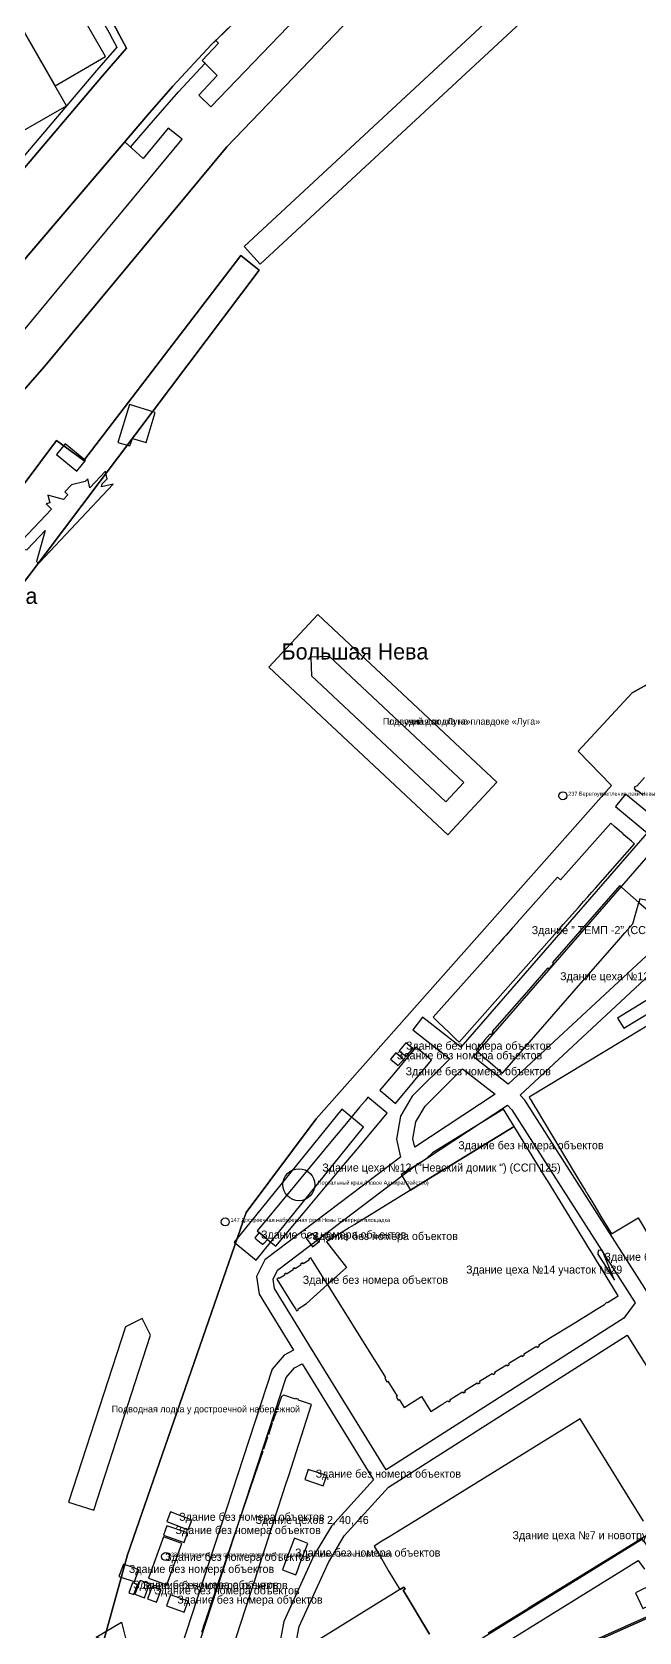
# Model space of a CAD drawing. Extents: x -1571 to 863, y -881 to 2148.
# Drawn here: x -344 to -116, y 1135 to 1735 of the extents above; entities that cross this region are included whole.
import ezdxf

# ---------------------------------------------------------------- set-up
doc = ezdxf.new("R2010")
doc.units = 0
for name, color, linetype in [('AREAS', 62, 'CONTINUOUS'), ('BUILDINGS_CONTEXT', 9, 'CONTINUOUS'), ('BUILDINGS_SHIPYARD', 6, 'CONTINUOUS'), ('CRANES', 2, 'CONTINUOUS'), ('DOCKS', 150, 'CONTINUOUS'), ('FENCE', 1, 'CONTINUOUS'), ('LABELS', 7, 'CONTINUOUS'), ('LAND_EDGE', 8, 'CONTINUOUS'), ('RAILS', 30, 'CONTINUOUS'), ('ROADS_CITY', 8, 'CONTINUOUS'), ('ROADS_INTERNAL', 250, 'CONTINUOUS'), ('SIDEWALKS', 9, 'CONTINUOUS'), ('VESSELS', 140, 'CONTINUOUS'), ('WATER', 5, 'CONTINUOUS'), ('ZONE_SHIPYARD', 1, 'CONTINUOUS')]:
    doc.layers.add(name, color=color, linetype=linetype)

msp = doc.modelspace()

# ---------------------------------------------------------------- linework, layer by layer
at = {"layer": 'AREAS'}
for points in [[(-281, 1711.5), (-276.6, 1707.2), (-170.6, 1817.3), (-178.628, 1825.422), (-274.733, 1732.033), (-273.7, 1731), (-279.8, 1724.6), (-274.2, 1718.9)], [(-398.504, 1589.149), (-390.3, 1582.2), (-393.7, 1578.4), (-387.8, 1573.8), (-287.3, 1695.1), (-292.5, 1699.2), (-301.9, 1687.8), (-308.879, 1694.101)]]:
    msp.add_lwpolyline(points, close=True, dxfattribs=at)
at = {"layer": 'BUILDINGS_CONTEXT'}
for points in [[(-316.1, 1726), (-342.8, 1772.5), (-361.7, 1761.6), (-335, 1715.1)], [(-369.8, 1685.2), (-330.7, 1707.6), (-361.7, 1761.6), (-400.8, 1739.2)], [(-306, 1582.9), (-300.8, 1581.4), (-297.4, 1592.6), (-307.1, 1595.6), (-311.4, 1581.4), (-306.9, 1580.1)], [(-323.6, 1574.6), (-331.2, 1580.8), (-334.438, 1576.831), (-326.838, 1570.631)], [(-346.5, 1541.1), (-345.4, 1541.3), (-338.7, 1548.4), (-342, 1536.7), (-341.4, 1536.2), (-340.9, 1536.3), (-313.2, 1565.7), (-317.6, 1564.7), (-317.3, 1565.8), (-315.4, 1567.7), (-316.1, 1570.6), (-321.9, 1564.4), (-322.7, 1567.7), (-323.7, 1566.7), (-328.8, 1565.5), (-331.3, 1562.8), (-330.2, 1561.7), (-331.8, 1560), (-337.7, 1561.6), (-337, 1558.7), (-338.3, 1558.4), (-336.3, 1556.4), (-347.3, 1544.7)]]:
    msp.add_lwpolyline(points, close=True, dxfattribs=at)
at = {"layer": 'BUILDINGS_SHIPYARD'}
for points in [[(-113.83, 1455.8), (-116.72, 1452.47), (-116.9, 1452.63), (-117.23, 1452.25), (-117.42, 1452.42), (-117.75, 1452.04), (-117.56, 1451.88), (-117.72, 1451.69), (-117.16, 1451.2), (-117.32, 1451.01), (-116.94, 1450.68), (-116.78, 1450.87), (-116.4, 1450.54), (-116.24, 1450.73), (-114.42, 1449.15)], [(-87.14, 1378.14), (-157.18, 1335.91), (-156.87, 1335.41), (-156.41, 1334.64), (-155.03, 1332.36), (-154.54, 1331.55), (-151.38, 1326.3), (-149.52, 1323.21), (-139.32, 1306.3), (-136.87, 1302.23), (-136.16, 1301.06), (-135.72, 1300.33), (-135.44, 1299.86), (-134.88, 1298.95), (-133.66, 1296.91), (-132.89, 1295.63), (-129.82, 1290.55), (-128.02, 1287.56), (-126.3, 1284.71), (-116.31, 1290.73), (-112.36, 1284.19)], [(-268.5, 1128.79), (-260.04, 1154.91), (-257.16, 1163.8), (-256.18, 1166.82), (-254.89, 1170.78), (-254.12, 1173.17), (-253.9, 1173.86), (-253.65, 1174.62), (-252.98, 1176.67), (-252.89, 1176.96), (-248.28, 1191.17), (-247.84, 1192.54), (-247.7, 1192.97), (-247.33, 1194.11), (-238.73, 1220.66), (-239.14, 1220.8), (-243.28, 1222.2), (-243.61, 1222.32), (-243.52, 1222.6), (-244.65, 1222.99), (-244.75, 1222.7), (-249.19, 1224.21), (-250.08, 1223.77), (-250.22, 1223.36), (-250.8, 1221.65), (-251.8, 1218.71), (-252.27, 1218.87), (-252.43, 1218.4), (-251.96, 1218.24), (-252.23, 1217.44), (-252.87, 1215.54), (-253.22, 1214.52), (-253.5, 1214.62), (-253.78, 1213.81), (-253.49, 1213.71), (-254.97, 1209.35), (-255.26, 1209.45), (-255.56, 1208.55), (-255.28, 1208.46), (-256.81, 1203.94), (-257.09, 1204.03), (-257.37, 1203.23), (-257.08, 1203.13), (-259.32, 1196.54), (-259.9, 1194.83), (-267.66, 1171.96), (-268.14, 1170.56), (-275.16, 1149.86), (-275.75, 1148.13), (-277.81, 1142.05), (-277.94, 1141.68), (-278.61, 1139.68), (-279.4, 1137.37), (-279.49, 1137.11), (-280.11, 1135.27)], [(-114.3, 1176.96), (-119.42, 1185.25), (-138.03, 1215.37), (-194.41, 1180.53), (-201.3, 1176.27), (-209.37, 1171.28), (-212.35, 1169.44), (-215.3, 1167.62), (-213.46, 1164.5), (-209.73, 1158.17), (-205.69, 1151.3), (-204.14, 1152.26), (-203.71, 1151.53), (-204.36, 1151.16), (-194.57, 1134.6)], [(-172.53, 1135.09), (-169.23, 1137.12), (-158.64, 1143.64), (-158.43, 1143.77), (-158.21, 1143.9), (-158, 1144.03), (-157.79, 1144.16), (-157.34, 1144.44), (-111.59, 1172.59)], [(-194.57, 1134.6), (-204.36, 1151.16), (-203.71, 1151.53), (-204.14, 1152.26), (-205.69, 1151.3), (-206.63, 1150.72), (-209.01, 1149.25), (-210.34, 1148.43), (-244.84, 1127.11)]]:
    msp.add_lwpolyline(points, dxfattribs=at)
for points in [[(-161.7, 1401.25), (-163.48, 1399.25), (-164.11, 1398.54), (-165.78, 1396.66), (-166.6, 1395.74), (-168.25, 1393.88), (-168.58, 1393.51), (-170.6, 1391.24), (-171.08, 1390.7), (-172.85, 1388.71), (-173.44, 1388.05), (-193.17, 1365.86), (-191.41, 1364.18), (-188.87, 1361.77), (-187.41, 1360.38), (-184.59, 1357.7), (-183.34, 1356.51), (-145.79, 1399.02), (-144.36, 1400.63), (-138.67, 1407.07), (-136.75, 1409.25), (-135.17, 1411.03), (-134.48, 1411.82), (-133.57, 1412.84), (-132.27, 1414.31), (-117.67, 1430.84), (-118.81, 1431.85), (-121.6, 1434.33), (-122.06, 1434.74), (-122.38, 1435.02), (-125.11, 1437.45), (-126.45, 1438.64), (-145.38, 1417.37), (-146.49, 1418.35), (-161.58, 1401.38)], [(-122.37, 1414.53), (-123.17, 1415.23), (-148.4, 1386.37), (-148.02, 1386.04), (-149.74, 1384.07), (-150.12, 1384.4), (-155.75, 1377.96), (-157.29, 1376.2), (-170.99, 1360.53), (-170.66, 1360.25), (-171.52, 1359.27), (-171.85, 1359.55), (-173.84, 1357.27), (-174.43, 1356.6), (-174.58, 1356.43), (-175.47, 1355.41), (-177.07, 1353.57), (-176.85, 1353.38), (-176.62, 1353.18), (-176.39, 1352.98), (-176.17, 1352.79), (-175.94, 1352.59), (-175.72, 1352.39), (-175.49, 1352.19), (-175.26, 1352), (-175.04, 1351.8), (-174.81, 1351.6), (-174.34, 1351.19), (-173.5, 1350.45), (-167.19, 1344.94), (-136.83, 1379.66), (-135.67, 1380.99), (-123.44, 1394.97), (-122.77, 1395.75), (-121.22, 1397.52), (-118.26, 1400.9), (-115.99, 1408.96)], [(-113.28, 1406.59), (-112.73, 1407.23), (-108.13, 1403.2), (-107.69, 1402.82), (-106.92, 1403.69), (-106.12, 1408.09), (-115.62, 1410.29), (-115.99, 1408.96)], [(-121.651, 1361.739), (-105.534, 1371.564), (-107.863, 1375.385), (-123.98, 1365.56)], [(-200.839, 1354.179), (-203.359, 1356.281), (-205.86, 1353.282), (-203.34, 1351.18)], [(-213.18, 1338.49), (-212.15, 1337.63), (-212, 1337.5), (-211.84, 1337.37), (-207.28, 1333.58), (-193.81, 1349.75), (-199.67, 1354.72), (-208.09, 1344.61)], [(-207.195, 1352.495), (-209.16, 1350.22), (-206.3, 1347.75), (-204.335, 1350.026)], [(-252.2, 1280.02), (-241.78, 1292.46), (-233.65, 1302.17), (-233.48, 1302.37), (-226.02, 1311.28), (-225.86, 1311.47), (-225.18, 1312.29), (-223.83, 1313.9), (-222.21, 1315.84), (-210.43, 1329.91), (-217.62, 1335.88), (-217.86, 1335.6), (-218.71, 1334.58), (-220.6, 1332.3), (-226.26, 1325.48), (-232.74, 1317.66), (-236.11, 1313.6), (-236.92, 1312.63), (-247.58, 1299.77), (-259.17, 1285.8), (-258.45, 1285.2), (-255.67, 1282.9), (-255.31, 1282.6), (-253.96, 1281.48)], [(-166.74, 1331.4), (-193.35, 1315.04), (-193.94, 1314.51), (-196.33, 1312.39), (-205.11, 1306.91), (-201.65, 1301.08), (-193.97, 1305.81), (-162.79, 1324.98)], [(-189.89, 1220.71), (-189.64, 1220.87), (-189.38, 1221.02), (-189.13, 1221.18), (-188.87, 1221.34), (-188.62, 1221.49), (-188.36, 1221.65), (-188.11, 1221.81), (-187.85, 1221.96), (-187.6, 1222.12), (-187.33, 1221.7), (-187.08, 1221.85), (-186.59, 1222.16), (-186.85, 1222.58), (-186.83, 1222.59), (-184.41, 1224.08), (-182.74, 1225.11), (-182.16, 1225.46), (-181.9, 1225.04), (-181.56, 1225.24), (-181.05, 1225.56), (-181.31, 1225.98), (-176.62, 1228.87), (-176.35, 1228.45), (-175.85, 1228.76), (-175.5, 1228.97), (-175.76, 1229.4), (-170.96, 1232.35), (-170.7, 1231.92), (-169.85, 1232.45), (-170.11, 1232.87), (-165.63, 1235.63), (-165.37, 1235.2), (-164.96, 1235.46), (-164.52, 1235.73), (-164.78, 1236.15), (-164.31, 1236.44), (-164.1, 1236.57), (-160.03, 1239.07), (-159.77, 1238.65), (-159.35, 1238.91), (-158.91, 1239.17), (-159.18, 1239.6), (-158.88, 1239.78), (-154.81, 1242.28), (-154.42, 1242.52), (-154.16, 1242.1), (-153.73, 1242.36), (-153.31, 1242.62), (-153.57, 1243.05), (-148.49, 1246.17), (-140.67, 1250.98), (-131.99, 1256.32), (-128.85, 1258.25), (-127.99, 1259.08), (-127.74, 1258.93), (-124.35, 1261.02), (-123.7, 1261.41), (-129.65, 1271.09), (-131.86, 1274.68), (-133.41, 1277.2), (-135.12, 1279.99), (-135.86, 1281.19), (-137.04, 1283.1), (-150.28, 1304.63), (-150.65, 1305.24), (-162.79, 1324.98), (-193.97, 1305.81), (-201.65, 1301.08), (-222.56, 1288.22), (-222.74, 1288.11), (-224.48, 1287.04), (-224.67, 1286.93), (-230.29, 1283.47), (-233.22, 1281.67), (-225.63, 1272.1), (-232.78, 1265.66), (-231.63, 1263.81), (-215.24, 1237.58), (-215.16, 1237.46), (-211, 1230.8), (-211.34, 1230.58), (-210.5, 1229.23), (-210.16, 1229.44), (-206.68, 1223.87), (-207.01, 1223.66), (-206.22, 1222.38), (-205.88, 1222.6), (-204.03, 1219.63), (-197.52, 1223.69), (-194.28, 1218.5), (-194.06, 1218.15)], [(-258.45, 1285.2), (-260.1, 1283.21), (-259.52, 1282.72), (-257.1, 1280.72), (-256.66, 1281.25), (-256.53, 1281.14), (-255.31, 1282.6), (-255.67, 1282.9)], [(-238.384, 1279.857), (-235.985, 1281.693), (-238.41, 1284.86), (-240.809, 1283.023)], [(-131.23, 1278.42), (-131.36, 1277.03), (-125.1, 1267.28), (-129.72, 1278.61)], [(-232.78, 1265.66), (-239.06, 1275.7), (-239.91, 1275.17), (-239.72, 1274.88), (-241.97, 1273.47), (-242.15, 1273.77), (-242.87, 1273.32), (-242.69, 1273.02), (-244.93, 1271.62), (-245.11, 1271.92), (-245.62, 1271.6), (-245.83, 1271.47), (-245.65, 1271.17), (-248.11, 1269.63), (-248.3, 1269.93), (-249.02, 1269.48), (-248.83, 1269.18), (-250.9, 1267.89), (-251.09, 1268.19), (-251.81, 1267.74), (-246.65, 1259.47), (-245.75, 1258.03), (-244.82, 1256.54), (-244.38, 1255.84), (-243.66, 1256.29), (-243.84, 1256.59), (-240.65, 1258.58)], [(-234.407, 1190.19), (-233.099, 1194.042), (-240.023, 1196.392), (-241.33, 1192.54)], [(-291.74, 1180.45), (-293.12, 1176.83), (-285.105, 1173.774), (-283.725, 1177.394)], [(-294.259, 1171.101), (-299.91, 1155.59), (-293.071, 1153.099), (-287.42, 1168.61)], [(-285.339, 1172.57), (-293.02, 1175.29), (-294.281, 1171.73), (-286.6, 1169.01)], [(-244.69, 1156.82), (-244.44, 1157.49), (-243.84, 1159.08), (-243.39, 1160.28), (-242.62, 1162.31), (-240.21, 1168.66), (-245.19, 1170.6), (-245.29, 1170.31), (-248.87, 1160.87), (-249.68, 1158.71), (-245.02, 1156.95)], [(-305.5, 1159.5), (-309.36, 1160.91), (-311.08, 1156.2), (-310.72, 1156.08), (-309.99, 1155.86), (-305.67, 1154.49), (-305.16, 1154.33), (-303.53, 1158.79)], [(-305.421, 1149.457), (-304.05, 1153.19), (-305.909, 1153.873), (-307.28, 1150.14)], [(-299.515, 1153.428), (-303.1, 1154.75), (-305.007, 1149.579), (-301.422, 1148.257)], [(-296.94, 1146.6), (-295.23, 1151.23), (-298.563, 1152.461), (-300.273, 1147.831)], [(-105.62, 1155.6), (-110.9, 1153.15), (-111.96, 1152.65), (-114.46, 1151.49), (-117.31, 1150.17), (-114.55, 1144.24), (-102.87, 1149.67)], [(-285.05, 1146.95), (-291.743, 1149.311), (-293.2, 1145.18), (-286.507, 1142.819)]]:
    msp.add_lwpolyline(points, close=True, dxfattribs=at)
at = {"layer": 'CRANES'}
msp.add_circle((-243.51, 1303.12), 6, dxfattribs=at)
at = {"layer": 'DOCKS'}
msp.add_lwpolyline([(-169.247, 1453.976), (-236.383, 1516.878), (-254.844, 1497.175), (-187.707, 1434.273)], close=True, dxfattribs=at)
at = {"layer": 'FENCE'}
msp.add_lwpolyline([(-186.035, 1108.549), (-63.703, 1163.236)], dxfattribs=at)
at = {"layer": 'LAND_EDGE'}
for points in [[(-647.5, 1015.4), (-596, 1214.5), (-590.3, 1234.5), (-597.7, 1247.6), (-591.6, 1270.5), (-588.2, 1272.6), (-532.9, 1339.1), (-520.2, 1356.5), (-480, 1416.2), (-382.5, 1557.7), (-364.6, 1580.7), (-339, 1609.9), (-270.6, 1692.2), (-152.4, 1815.1), (-37.8, 1912.8), (23.9, 1954.9), (42.3, 1966.3), (124.9, 2015), (193.5, 2050), (-1450, 2050), (-1450, 305)], [(-2.2, 1552.1), (-118.5, 1487.5), (-138.7, 1465.6), (-126.2, 1452.8), (-237, 1327.8), (-263.3, 1292.7), (-307.8, 1164.4), (-336.8, 1059.7)], [(-227.4, 1089.4), (-51.8, 1167.9)]]:
    msp.add_lwpolyline(points, dxfattribs=at)
for points in [[(-264.1, 1654.8), (-258, 1648.2), (-98.5, 1796.2), (-104.6, 1802.8)], [(-419.1, 1448.3), (-411.5, 1443.1), (-258.4, 1646), (-265.3, 1651.5), (-324.2, 1574.6), (-334.4, 1582.1), (-346.9, 1565.4), (-360.1, 1576.3), (-365.3, 1569.6), (-351.8, 1558.9), (-365, 1541.2), (-355.2, 1533.8)]]:
    msp.add_lwpolyline(points, close=True, dxfattribs=at)
at = {"layer": 'OBJECT_POINTS'}
for centre in [(-144.49, 1448.91), (-271.17, 1289.16), (-293.53, 1163.72)]:
    msp.add_circle(centre, 1.5, dxfattribs=at)
at = {"layer": 'PLATFORMS'}
msp.add_lwpolyline([(-307.61, 1129.08), (-319.56, 1133.49), (-310.08, 1139.06)], close=True, dxfattribs=at)
at = {"layer": 'RAILS'}
msp.add_lwpolyline([(-259.55, 1274.867), (-219.23, 1324.707), (-227.47, 1331.373), (-267.79, 1281.533)], close=True, dxfattribs=at)
msp.add_lwpolyline([(-259.55, 1274.867), (-219.23, 1324.707), (-227.47, 1331.373), (-267.79, 1281.533)], close=True, dxfattribs=at)
at = {"layer": 'ROADS_CITY'}
for points in [[(-403.753, 1583.002), (-300.367, 1704.069), (-290.851, 1714.873), (-276.41, 1730.403), (-177.388, 1826.627)], [(-352.488, 1806.485), (-337.189, 1780.287), (-331.599, 1770.605), (-327.008, 1762.62), (-312.23, 1736.659), (-310.761, 1734.015), (-308.152, 1729.194), (-317.152, 1718.809), (-373.767, 1652.291)]]:
    msp.add_lwpolyline(points, dxfattribs=at)
at = {"layer": 'ROADS_INTERNAL'}
for points in [[(-108.65, 1439.34), (-120.954, 1449.547), (-124.785, 1444.93), (-112.88, 1435.052), (-182.798, 1354.712), (-197.146, 1365.882), (-200.832, 1361.147), (-186.923, 1350.319), (-200.997, 1336.246), (-205.364, 1328.743), (-206.855, 1320.142), (-205.431, 1313.442), (-256.27, 1274.969), (-259.412, 1268.683), (-258.371, 1262.041), (-245.502, 1241.108), (-249.019, 1239.167), (-253.564, 1233.905), (-288.063, 1128.549)], [(-225.389, 1094.645), (-116.209, 1162.172), (-113.891, 1158.926)]]:
    msp.add_lwpolyline(points, dxfattribs=at)
for points in [[(-178.057, 1351.021), (-108.265, 1431.215), (-99.33, 1423.77), (-95.858, 1419.604), (-93.828, 1413.691), (-93.118, 1408.806), (-93.803, 1400.513), (-98.099, 1399.682), (-104.569, 1396.844), (-164.97, 1340.834)], [(-160.565, 1336.735), (-101.231, 1391.756), (-96.301, 1393.918), (-91.128, 1394.92), (-86.54, 1393.629), (-38.723, 1316.011), (-86.345, 1281.94), (-112.874, 1262.978), (-158.815, 1334.84)], [(-200.745, 1320.258), (-199.636, 1326.657), (-196.203, 1332.554), (-182.152, 1346.605), (-169.937, 1337.097), (-200.082, 1317.135)], [(-253.188, 1267.717), (-251.53, 1271.031), (-200.365, 1309.751), (-165.273, 1332.989), (-163.585, 1331.16), (-117.343, 1258.829), (-121.578, 1253.133), (-210.843, 1196.267), (-238.745, 1241.572), (-252.629, 1264.159)], [(-245.186, 1128.288), (-243.422, 1137.481), (-232.44, 1161.504), (-226.478, 1171.505), (-209.85, 1189.785), (-120.433, 1246.748), (-88.84, 1196.503), (-78.336, 1179.798), (-75.923, 1175.997), (-93.75, 1164.4), (-101.026, 1161.739), (-106.719, 1162.151), (-109.909, 1163.674), (-114.591, 1170.228), (-228.211, 1099.955), (-233.438, 1097.603), (-241.877, 1113.965), (-244.829, 1121.069)], [(-280.537, 1132.251), (-248.236, 1230.895), (-245.181, 1234.433), (-242.355, 1235.992), (-215.538, 1192.449), (-231.322, 1175.095), (-237.76, 1164.296), (-249.178, 1139.319), (-251.214, 1128.712), (-250.94, 1123.163), (-252.687, 1123.026), (-257.471, 1124.089)]]:
    msp.add_lwpolyline(points, close=True, dxfattribs=at)
at = {"layer": 'SIDEWALKS'}
for points in [[(-373.767, 1652.291), (-317.152, 1718.809), (-308.152, 1729.194), (-310.761, 1734.015), (-312.23, 1736.659), (-327.008, 1762.62), (-331.599, 1770.605), (-337.189, 1780.287), (-352.488, 1806.485)], [(-355.082, 1804.978), (-339.783, 1778.781), (-334.198, 1769.107), (-329.612, 1761.131), (-314.845, 1735.188), (-313.392, 1732.573), (-311.778, 1729.591), (-319.428, 1720.764), (-376.05, 1654.237)]]:
    msp.add_lwpolyline(points, dxfattribs=at)
msp.add_lwpolyline([(-308.879, 1694.101), (-306.652, 1692.09), (-298.101, 1702.103), (-288.626, 1712.86), (-278.726, 1723.507), (-279.8, 1724.6), (-273.7, 1731), (-274.733, 1732.033), (-276.41, 1730.403), (-290.851, 1714.873), (-300.367, 1704.069)], close=True, dxfattribs=at)
at = {"layer": 'VESSELS'}
for points in [[(-181.66, 1453.89), (-232.049, 1501.101), (-239.046, 1500.873), (-238.818, 1493.877), (-188.429, 1446.666)], [(-320.486, 1181.045), (-299.16, 1246.719), (-302.34, 1252.956), (-308.576, 1249.777), (-329.902, 1184.102)]]:
    msp.add_lwpolyline(points, close=True, dxfattribs=at)
at = {"layer": 'WATER'}
for points in [[(545.7, 2050), (193.5, 2050), (124.9, 2015), (42.3, 1966.3), (23.9, 1954.9), (-37.8, 1912.8), (-152.4, 1815.1), (-270.6, 1692.2), (-339, 1609.9), (-364.6, 1580.7)], [(-336.8, 1059.7), (-307.8, 1164.4), (-263.3, 1292.7), (-237, 1327.8), (-126.2, 1452.8), (-138.7, 1465.6), (-118.5, 1487.5), (-2.2, 1552.1)], [(-51.8, 1167.9), (-227.4, 1089.4)]]:
    msp.add_lwpolyline(points, dxfattribs=at)
for points in [[(-264.1, 1654.8), (-104.6, 1802.8), (-98.5, 1796.2), (-258, 1648.2)], [(-419.1, 1448.3), (-355.2, 1533.8), (-365, 1541.2), (-351.8, 1558.9), (-365.3, 1569.6), (-360.1, 1576.3), (-346.9, 1565.4), (-334.4, 1582.1), (-324.2, 1574.6), (-265.3, 1651.5), (-258.4, 1646), (-411.5, 1443.1)]]:
    msp.add_lwpolyline(points, close=True, dxfattribs=at)
at = {"layer": 'ZONE_SHIPYARD'}
for points in [[(-2.2, 1552.1), (-118.5, 1487.5), (-138.7, 1465.6), (-126.2, 1452.8), (-237, 1327.8), (-263.3, 1292.7), (-307.8, 1164.4), (-336.8, 1059.7)], [(-227.4, 1089.4), (-51.8, 1167.9)]]:
    msp.add_lwpolyline(points, dxfattribs=at)

# ---------------------------------------------------------------- texts
at = {"layer": 'CRANES'}
msp.add_text('Портальный кран (Новое Адмиралтейство)', height=1.5, dxfattribs=at).set_placement((-236.51, 1303.12))
at = {"layer": 'LABELS'}
for s, height, p in [('набережная Лейтенанта Шмидта', 6, (-465.537, 1520.854)), ('Большая Нева', 6, (-250, 1500)), ('Плавучий док «Луга»', 2.5, (-212.045, 1475.576)), ('Подводная лодка на плавдоке «Луга»', 2.5, (-212.045, 1475.576)), ('237 Берегоукрепление реки Невы', 1.5, (-142.49, 1448.91)), ('Здание ” ТЕМП -2” (ССП 125)', 3, (-156.195, 1397.055)), ('Здание цеха №12 и компрессорной ВВД (ССП 125)', 3, (-145.534, 1379.765)), ('Здание без номера объектов', 3, (-203.349, 1353.73)), ('Здание без номера объектов', 3, (-206.748, 1350.123)), ('Здание без номера объектов', 3, (-203.487, 1344.137)), ('Здание без номера объектов', 3, (-183.745, 1316.411)), ('Здание цеха №12 ("Невский домик ") (ССП 125)', 3, (-234.743, 1308.038)), ('147 Достроечная набережная реки Невы Северная площадка', 1.5, (-269.17, 1289.16)), ('Здание без номера объектов', 3, (-257.718, 1282.927)), ('Здание без номера объектов', 3, (-238.397, 1282.358)), ('Здание без номера объектов', 3, (-128.878, 1274.582)), ('Здание цеха №14 участок №29', 3, (-180.802, 1269.794)), ('Здание без номера объектов', 3, (-242.078, 1265.95)), ('Подводная лодка у достроечной набережной', 2.5, (-313.767, 1217.765)), ('Здание без номера объектов', 3, (-237.215, 1193.291)), ('Здание без номера объектов', 3, (-288.422, 1177.112)), ('Здание цехов 2, 40, 46', 3, (-259.756, 1175.937)), ('Здание без номера объектов', 3, (-289.81, 1172.15)), ('Здание цеха №7 и новотрубного участка цеха №12', 3, (-163.391, 1170.216)), ('Здание без номера объектов', 3, (-293.665, 1162.1)), ('232 Металлические сборочно-сварочные площадки и кладовые цеха № 12 (ССП 125)', 1.5, (-291.53, 1163.72)), ('Здание без номера объектов', 3, (-244.946, 1163.7)), ('Здание без номера объектов', 3, (-307.31, 1157.566)), ('Здание без номера объектов', 3, (-305.665, 1151.665)), ('Здание без номера объектов', 3, (-302.261, 1151.504)), ('Здание без номера объектов', 3, (-297.752, 1149.531)), ('Здание без номера объектов', 3, (-289.125, 1146.065))]:
    msp.add_text(s, height=height, dxfattribs=at).set_placement(p)

doc.saveas('drawing.dxf')
